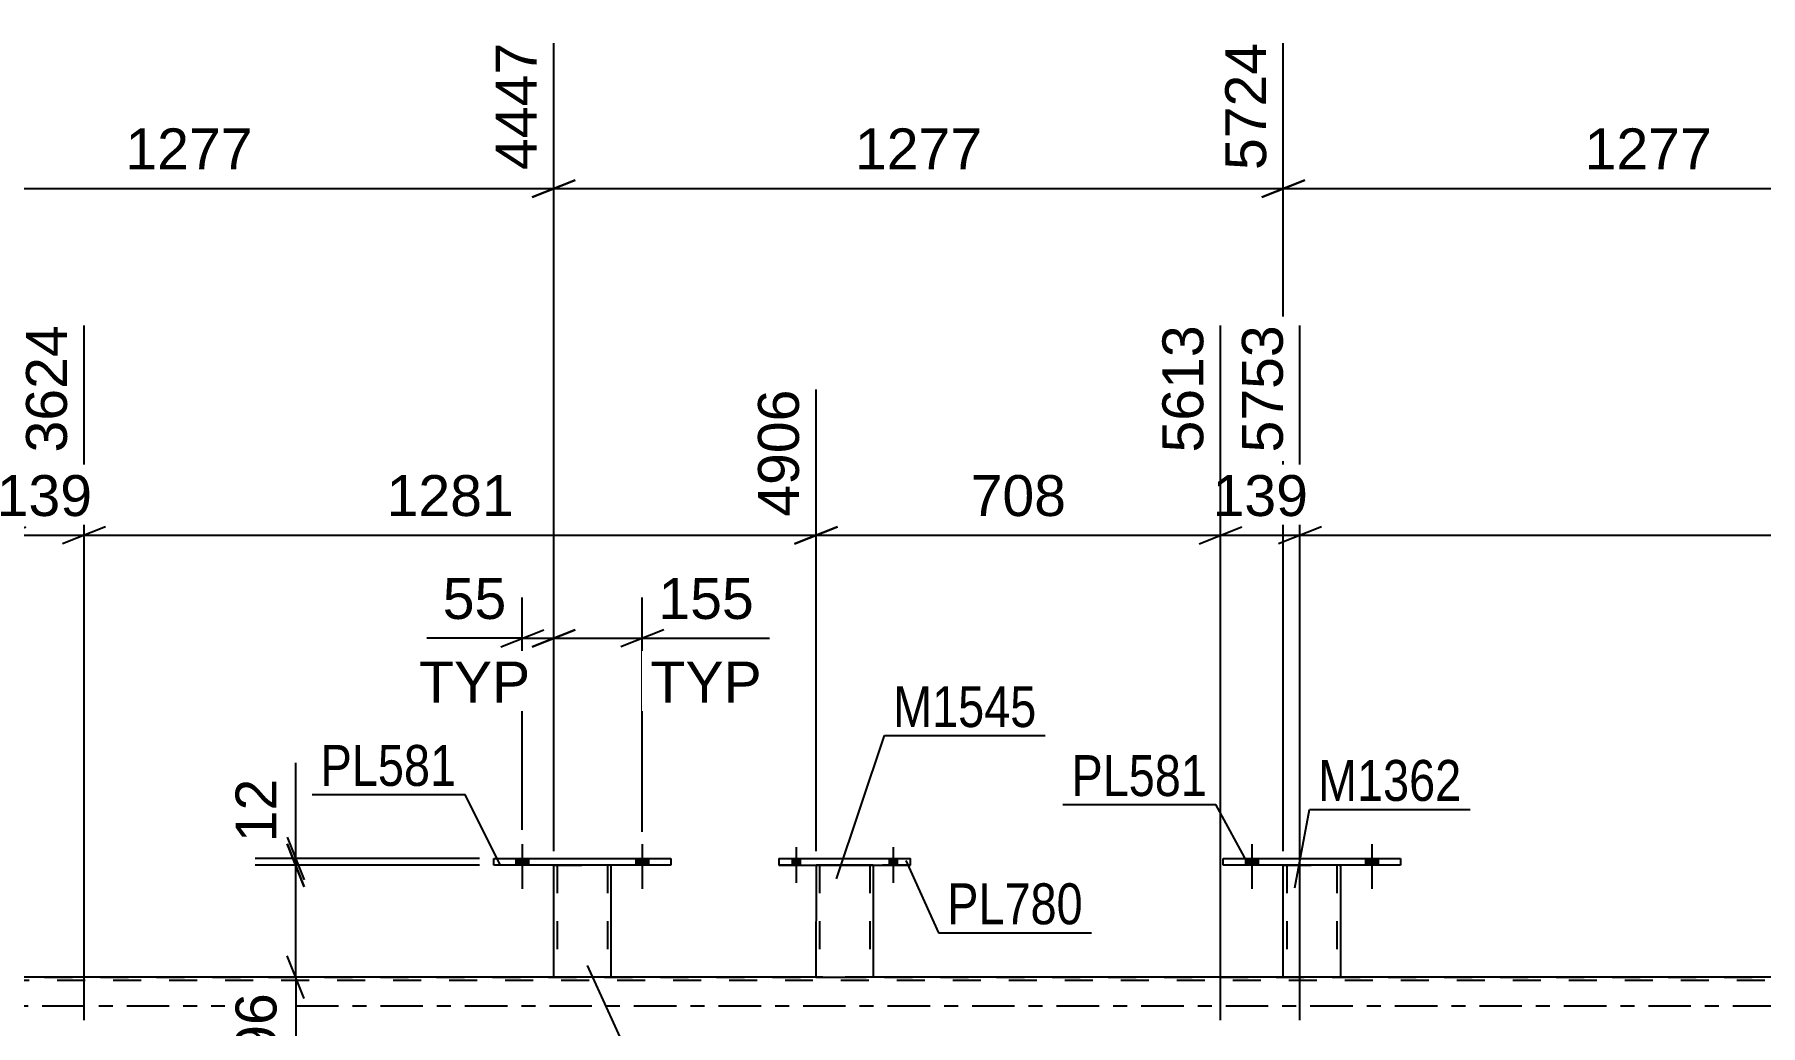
# Model space of a CAD drawing. Header units: millimetres. Extents: x 0 to 841, y 0 to 594.
# Drawn here: x 221 to 341.9, y 428.1 to 497.5 of the extents above; entities that cross this region are included whole.
import ezdxf

# ---------------------------------------------------------------- set-up
doc = ezdxf.new("R2010")
doc.units = ezdxf.units.MM
doc.linetypes.add('DXK_LINE_DOT2', pattern=[3.9198, 1.9599, -1.9599])
doc.linetypes.add('DXK_LINE_DOT3', pattern=[5.9187, 2.979, -0.9799, 0.9799, -0.9799])
doc.styles.add('Arial', font='arial.ttf', dxfattribs={"height": 0.2})
doc.styles.add('Arial Narrow', font='ARIALN.TTF', dxfattribs={"height": 0.2})

# ---------------------------------------------------------------- blocks, each defined once
blk = doc.blocks.new('Bolt-717034235-3608 - 3600')
at = {"linetype": 'Continuous'}
for points in [[(254.75, 439.28), (255.63, 439.28), (255.63, 439.76), (254.75, 439.76)], [(263.15, 439.28), (264.03, 439.28), (264.03, 439.76), (263.15, 439.76)]]:
    blk.add_hatch(color=1, dxfattribs=at).paths.add_polyline_path(points)
at = {"color": 1, "linetype": 'Continuous'}
for p, q in [((255.19, 440.76), (255.19, 437.64)), ((263.59, 440.76), (263.59, 437.64)), ((254.75, 439.76), (254.75, 439.28)), ((255.63, 439.76), (255.63, 439.28)), ((263.15, 439.76), (263.15, 439.28)), ((264.03, 439.76), (264.03, 439.28))]:
    blk.add_line(p, q, dxfattribs=at)
blk = doc.blocks.new('Bolt-717034235-3609 - 3600')
at = {"linetype": 'Continuous'}
for points in [[(254.75, 439.28), (255.63, 439.28), (255.63, 439.76), (254.75, 439.76)], [(263.15, 439.28), (264.03, 439.28), (264.03, 439.76), (263.15, 439.76)]]:
    blk.add_hatch(color=1, dxfattribs=at).paths.add_polyline_path(points)
at = {"color": 1, "linetype": 'Continuous'}
for p, q in [((255.19, 440.76), (255.19, 437.64)), ((263.59, 440.76), (263.59, 437.64)), ((254.75, 439.76), (254.75, 439.28)), ((255.63, 439.76), (255.63, 439.28)), ((263.15, 439.76), (263.15, 439.28)), ((264.03, 439.76), (264.03, 439.28))]:
    blk.add_line(p, q, dxfattribs=at)
blk = doc.blocks.new('Bolt-717034235-3610 - 3600')
at = {"linetype": 'Continuous'}
for points in [[(305.83, 439.28), (306.71, 439.28), (306.71, 439.76), (305.83, 439.76)], [(314.23, 439.28), (315.11, 439.28), (315.11, 439.76), (314.23, 439.76)]]:
    blk.add_hatch(color=1, dxfattribs=at).paths.add_polyline_path(points)
at = {"color": 1, "linetype": 'Continuous'}
for p, q in [((306.27, 440.76), (306.27, 437.64)), ((314.67, 440.76), (314.67, 437.64)), ((305.83, 439.76), (305.83, 439.28)), ((306.71, 439.76), (306.71, 439.28)), ((314.23, 439.76), (314.23, 439.28)), ((315.11, 439.76), (315.11, 439.28))]:
    blk.add_line(p, q, dxfattribs=at)
blk = doc.blocks.new('Bolt-717034235-3611 - 3600')
at = {"linetype": 'Continuous'}
for points in [[(305.83, 439.28), (306.71, 439.28), (306.71, 439.76), (305.83, 439.76)], [(314.23, 439.28), (315.11, 439.28), (315.11, 439.76), (314.23, 439.76)]]:
    blk.add_hatch(color=1, dxfattribs=at).paths.add_polyline_path(points)
at = {"color": 1, "linetype": 'Continuous'}
for p, q in [((306.27, 440.76), (306.27, 437.64)), ((314.67, 440.76), (314.67, 437.64)), ((305.83, 439.76), (305.83, 439.28)), ((306.71, 439.76), (306.71, 439.28)), ((314.23, 439.76), (314.23, 439.28)), ((315.11, 439.76), (315.11, 439.28))]:
    blk.add_line(p, q, dxfattribs=at)
blk = doc.blocks.new('Part-717034235-3685 - 3600')
at = {"color": 2, "linetype": 'Continuous'}
for p, q in [((253.19, 439.28), (253.19, 439.76)), ((253.19, 439.76), (265.59, 439.76)), ((265.59, 439.28), (253.19, 439.28)), ((265.59, 439.76), (265.59, 439.28))]:
    blk.add_line(p, q, dxfattribs=at)
blk = doc.blocks.new('Part-717034235-3690 - 3600')
at = {"color": 2, "linetype": 'Continuous'}
for p, q in [((257.39, 431.44), (257.39, 439.28)), ((261.39, 439.28), (261.39, 431.44)), ((261.36, 431.44), (257.39, 431.44)), ((261.39, 431.44), (261.36, 431.44))]:
    blk.add_line(p, q, dxfattribs=at)
at = {"color": 7, "linetype": 'DXK_LINE_DOT2'}
for p, q in [((257.39, 439.28), (261.39, 439.28)), ((257.39, 439.28), (257.39, 439.28)), ((257.39, 439.28), (257.39, 439.28)), ((257.63, 439.28), (257.63, 431.44)), ((261.15, 439.28), (261.15, 431.44)), ((261.39, 439.28), (261.39, 439.28)), ((261.39, 439.28), (261.39, 439.28)), ((261.13, 431.44), (261.15, 431.44))]:
    blk.add_line(p, q, dxfattribs=at)
blk = doc.blocks.new('Part-717034235-3695 - 3600')
at = {"color": 2, "linetype": 'Continuous'}
for p, q in [((304.27, 439.28), (304.27, 439.76)), ((304.27, 439.76), (316.67, 439.76)), ((316.67, 439.28), (304.27, 439.28)), ((316.67, 439.76), (316.67, 439.28))]:
    blk.add_line(p, q, dxfattribs=at)
blk = doc.blocks.new('Part-717034235-3700 - 3600')
at = {"color": 2, "linetype": 'Continuous'}
for p, q in [((308.47, 431.44), (308.47, 439.28)), ((312.47, 439.28), (312.47, 431.44)), ((312.44, 431.44), (308.47, 431.44)), ((312.47, 431.44), (312.44, 431.44))]:
    blk.add_line(p, q, dxfattribs=at)
at = {"color": 7, "linetype": 'DXK_LINE_DOT2'}
for p, q in [((308.47, 439.28), (312.47, 439.28)), ((308.47, 439.28), (308.47, 439.28)), ((308.47, 439.28), (308.47, 439.28)), ((308.71, 439.28), (308.71, 431.44)), ((312.23, 439.28), (312.23, 431.44)), ((312.47, 439.28), (312.47, 439.28)), ((312.47, 439.28), (312.47, 439.28)), ((312.21, 431.44), (312.23, 431.44))]:
    blk.add_line(p, q, dxfattribs=at)
blk = doc.blocks.new('Bolt-717034235-4098 - 3600')
at = {"linetype": 'Continuous'}
for points in [[(274.08, 439.28), (274.64, 439.28), (274.64, 439.76), (274.08, 439.76)], [(274.08, 439.28), (274.64, 439.28), (274.64, 439.76), (274.08, 439.76)], [(280.88, 439.28), (281.44, 439.28), (281.44, 439.76), (280.88, 439.76)], [(280.88, 439.28), (281.44, 439.28), (281.44, 439.76), (280.88, 439.76)]]:
    blk.add_hatch(color=1, dxfattribs=at).paths.add_polyline_path(points)
at = {"color": 1, "linetype": 'Continuous'}
for p, q in [((274.36, 440.56), (274.36, 438.04)), ((274.36, 440.56), (274.36, 438.04)), ((281.16, 440.56), (281.16, 438.04)), ((281.16, 440.56), (281.16, 438.04)), ((274.08, 439.76), (274.08, 439.28)), ((274.08, 439.76), (274.08, 439.28)), ((274.64, 439.76), (274.64, 439.28)), ((274.64, 439.76), (274.64, 439.28)), ((280.88, 439.76), (280.88, 439.28)), ((280.88, 439.76), (280.88, 439.28)), ((281.44, 439.76), (281.44, 439.28)), ((281.44, 439.76), (281.44, 439.28))]:
    blk.add_line(p, q, dxfattribs=at)
blk = doc.blocks.new('Part-717034235-3847 - 3600')
at = {"color": 7, "linetype": 'DXK_LINE_DOT2'}
for p, q in [((104.15, 431.44), (742, 431.44)), ((261.39, 431.44), (257.39, 431.44)), ((279.75, 431.44), (276.23, 431.44)), ((312.47, 431.44), (308.47, 431.44)), ((742, 431.2), (79.53, 431.2))]:
    blk.add_line(p, q, dxfattribs=at)
at = {"color": 2, "linetype": 'Continuous'}
for p, q in [((257.39, 431.44), (210.31, 431.44)), ((276.23, 431.44), (261.39, 431.44)), ((308.47, 431.44), (279.75, 431.44)), ((359.55, 431.44), (312.47, 431.44))]:
    blk.add_line(p, q, dxfattribs=at)
at = {"color": 7, "linetype": 'DXK_LINE_DOT3'}
blk.add_line((79.53, 429.44), (742, 429.44), dxfattribs=at)
blk = doc.blocks.new('Part-717034235-4097 - 3600')
at = {"color": 2, "linetype": 'Continuous'}
for p, q in [((275.76, 439.28), (275.75, 431.44)), ((279.28, 439.28), (277.76, 439.28)), ((279.76, 439.28), (279.28, 439.28)), ((279.76, 439.28), (279.75, 431.44)), ((279.76, 439.28), (279.76, 439.28)), ((275.75, 431.44), (279.27, 431.44)), ((279.61, 431.44), (279.27, 431.44)), ((279.72, 431.44), (279.61, 431.44)), ((279.75, 431.44), (279.72, 431.44))]:
    blk.add_line(p, q, dxfattribs=at)
at = {"color": 7, "linetype": 'DXK_LINE_DOT2'}
for p, q in [((279.76, 439.28), (275.76, 439.28)), ((275.76, 439.28), (275.76, 439.28)), ((275.76, 439.28), (275.76, 439.28)), ((275.76, 439.28), (275.76, 439.28)), ((277.76, 439.28), (275.76, 439.28)), ((276, 439.28), (275.99, 431.44)), ((276, 439.28), (276, 439.28)), ((279.37, 439.28), (279.45, 439.28)), ((279.45, 439.28), (279.46, 439.28)), ((279.46, 439.28), (279.5, 439.28)), ((279.5, 439.28), (279.52, 439.28)), ((279.52, 439.28), (279.51, 431.44)), ((279.52, 439.28), (279.52, 439.28)), ((279.76, 439.28), (279.76, 439.28)), ((279.75, 431.44), (275.75, 431.44)), ((275.99, 431.44), (276.01, 431.44)), ((276.01, 431.44), (276.05, 431.44)), ((276.05, 431.44), (276.06, 431.44)), ((279.46, 431.44), (279.27, 431.44))]:
    blk.add_line(p, q, dxfattribs=at)
blk = doc.blocks.new('Part-717034235-4092 - 3600')
at = {"color": 2, "linetype": 'Continuous'}
for p, q in [((273.16, 439.76), (273.16, 439.28)), ((273.16, 439.76), (282.36, 439.76)), ((273.16, 439.28), (282.36, 439.28)), ((282.36, 439.28), (282.36, 439.76))]:
    blk.add_line(p, q, dxfattribs=at)
at = {"color": 7, "linetype": 'DXK_LINE_DOT2'}
for p, q in [((273.16, 439.76), (282.36, 439.76)), ((282.36, 439.28), (273.16, 439.28))]:
    blk.add_line(p, q, dxfattribs=at)
blk = doc.blocks.new('StraightDimension-717034235-17138 - 3600')
at = {"color": 7, "linetype": 'Continuous'}
for p, q in [((257.39, 440.28), (257.39, 496.86)), ((308.47, 440.28), (308.47, 496.86)), ((258.89, 487.27), (255.89, 486.07)), ((306.97, 486.07), (309.97, 487.27)), ((257.39, 486.67), (308.47, 486.67))]:
    blk.add_line(p, q, dxfattribs=at)
at = {"color": 0}
blk.add_wipeout([(287.98, 487.42), (287.98, 491.62), (277.88, 491.62), (277.88, 487.42)], dxfattribs=at)
at = {"color": 3, "style": 'Arial'}
blk.add_text('1277', height=2.865, dxfattribs=at).set_placement((278.48, 488.02))
at = {"color": 0, "linetype": 'Continuous'}
blk.add_wipeout([(307.87, 497.46), (303.67, 497.46), (303.67, 487.37), (307.87, 487.37)], dxfattribs=at)
at = {"color": 3, "linetype": 'Continuous', "style": 'Arial'}
blk.add_text('5724', height=2.865, rotation=90.0002, dxfattribs=at).set_placement((307.27, 487.97))
blk = doc.blocks.new('StraightDimension-717034235-5173 - 3600')
at = {"color": 7, "linetype": 'Continuous'}
for p, q in [((255.19, 441.76), (255.19, 458.03)), ((257.39, 440.28), (257.39, 458.03)), ((253.69, 454.58), (256.69, 455.78)), ((258.89, 455.78), (255.89, 454.58)), ((255.19, 455.18), (248.5, 455.18)), ((255.19, 455.18), (248.5, 455.18)), ((255.19, 455.18), (257.39, 455.18))]:
    blk.add_line(p, q, dxfattribs=at)
at = {"color": 0}
blk.add_wipeout([(254.67, 455.93), (254.67, 460.13), (249.02, 460.13), (249.02, 455.93)], dxfattribs=at)
at = {"color": 0, "linetype": 'Continuous'}
blk.add_wipeout([(256.33, 450.08), (256.33, 454.28), (247.36, 454.28), (247.36, 450.08)], dxfattribs=at)
at = {"color": 3, "style": 'Arial'}
blk.add_text('55', height=2.865, dxfattribs=at).set_placement((249.62, 456.53))
at = {"color": 3, "linetype": 'Continuous', "style": 'Arial'}
blk.add_text('TYP', height=2.865, dxfattribs=at).set_placement((247.96, 450.68))
blk = doc.blocks.new('StraightDimension-717034235-15905 - 3600')
at = {"color": 7, "linetype": 'Continuous'}
for p, q in [((238.73, 440.78), (239.93, 437.78)), ((252.19, 439.28), (236.48, 439.28)), ((239.33, 431.44), (239.33, 439.28)), ((239.93, 429.94), (238.73, 432.94)), ((256.39, 431.44), (236.48, 431.44)), ((239.33, 431.44), (239.33, 422.52)), ((239.33, 431.44), (239.33, 422.52))]:
    blk.add_line(p, q, dxfattribs=at)
at = {"color": 0}
blk.add_wipeout([(238.58, 430.92), (234.38, 430.92), (234.38, 423.04), (238.58, 423.04)], dxfattribs=at)
at = {"color": 3, "style": 'Arial'}
blk.add_text('196', height=2.865, rotation=90.0002, dxfattribs=at).set_placement((237.98, 423.64))
blk = doc.blocks.new('StraightDimension-717034235-17328 - 3600')
at = {"color": 7, "linetype": 'Continuous'}
for p, q in [((309.64, 428.44), (309.64, 477.09)), ((389.2, 428.44), (389.2, 477.09)), ((311.14, 462.99), (308.14, 461.79)), ((387.7, 461.79), (390.7, 462.99)), ((309.64, 462.39), (389.2, 462.39))]:
    blk.add_line(p, q, dxfattribs=at)
at = {"color": 0}
blk.add_wipeout([(354.47, 463.14), (354.47, 467.34), (344.38, 467.34), (344.38, 463.14)], dxfattribs=at)
at = {"color": 3, "style": 'Arial'}
blk.add_text('1989', height=2.865, dxfattribs=at).set_placement((344.98, 463.74))
at = {"color": 0, "linetype": 'Continuous'}
blk.add_wipeout([(388.6, 477.69), (384.4, 477.69), (384.4, 467.59), (388.6, 467.59)], dxfattribs=at)
at = {"color": 3, "linetype": 'Continuous', "style": 'Arial'}
blk.add_text('7742', height=2.865, rotation=90.0002, dxfattribs=at).set_placement((388, 468.19))
blk = doc.blocks.new('StraightDimension-717034235-17331 - 3600')
at = {"color": 7, "linetype": 'Continuous'}
for p, q in [((224.51, 428.44), (224.51, 477.09)), ((275.76, 440.28), (275.76, 472.59)), ((226.01, 462.99), (223.01, 461.79)), ((274.26, 461.79), (277.26, 462.99)), ((224.51, 462.39), (275.76, 462.39))]:
    blk.add_line(p, q, dxfattribs=at)
at = {"color": 0}
blk.add_wipeout([(255.18, 463.14), (255.18, 467.34), (245.09, 467.34), (245.09, 463.14)], dxfattribs=at)
at = {"color": 3, "style": 'Arial'}
blk.add_text('1281', height=2.865, dxfattribs=at).set_placement((245.69, 463.74))
at = {"color": 0, "linetype": 'Continuous'}
blk.add_wipeout([(275.16, 473.19), (270.96, 473.19), (270.96, 463.09), (275.16, 463.09)], dxfattribs=at)
at = {"color": 3, "linetype": 'Continuous', "style": 'Arial'}
blk.add_text('4906', height=2.865, rotation=90.0002, dxfattribs=at).set_placement((274.56, 463.69))
blk = doc.blocks.new('StraightDimension-717034235-5166 - 3600')
at = {"color": 7, "linetype": 'Continuous'}
for p, q in [((257.39, 440.28), (257.39, 458.03)), ((263.59, 441.63), (263.59, 458.03)), ((255.89, 454.58), (258.89, 455.78)), ((265.09, 455.78), (262.09, 454.58)), ((257.39, 455.18), (263.59, 455.18)), ((263.59, 455.18), (272.51, 455.18)), ((263.59, 455.18), (272.51, 455.18))]:
    blk.add_line(p, q, dxfattribs=at)
at = {"color": 0}
blk.add_wipeout([(271.99, 455.93), (271.99, 460.13), (264.12, 460.13), (264.12, 455.93)], dxfattribs=at)
at = {"color": 0, "linetype": 'Continuous'}
blk.add_wipeout([(272.54, 450.08), (272.54, 454.28), (263.57, 454.28), (263.57, 450.08)], dxfattribs=at)
at = {"color": 3, "style": 'Arial'}
blk.add_text('155', height=2.865, dxfattribs=at).set_placement((264.72, 456.53))
at = {"color": 3, "linetype": 'Continuous', "style": 'Arial'}
blk.add_text('TYP', height=2.865, dxfattribs=at).set_placement((264.17, 450.68))
blk = doc.blocks.new('StraightDimension-717034235-15904 - 3600')
at = {"color": 7, "linetype": 'Continuous'}
for p, q in [((239.33, 439.76), (239.33, 446.46)), ((239.33, 439.76), (239.33, 446.46)), ((238.73, 441.26), (239.93, 438.26)), ((239.93, 437.78), (238.73, 440.78)), ((252.19, 439.76), (236.48, 439.76)), ((252.19, 439.28), (236.48, 439.28)), ((239.33, 439.28), (239.33, 439.76))]:
    blk.add_line(p, q, dxfattribs=at)
at = {"color": 0}
blk.add_wipeout([(238.58, 445.93), (234.38, 445.93), (234.38, 440.29), (238.58, 440.29)], dxfattribs=at)
at = {"color": 3, "style": 'Arial'}
blk.add_text('12', height=2.865, rotation=90.0002, dxfattribs=at).set_placement((237.98, 440.89))
blk = doc.blocks.new('StraightDimension-717034235-17137 - 3600')
at = {"color": 7, "linetype": 'Continuous'}
for p, q in [((308.47, 440.28), (308.47, 496.86)), ((359.55, 440.28), (359.55, 496.86)), ((309.97, 487.27), (306.97, 486.07)), ((358.05, 486.07), (361.05, 487.27)), ((308.47, 486.67), (359.55, 486.67))]:
    blk.add_line(p, q, dxfattribs=at)
at = {"color": 0}
blk.add_wipeout([(339.06, 487.42), (339.06, 491.62), (328.97, 491.62), (328.97, 487.42)], dxfattribs=at)
at = {"color": 3, "style": 'Arial'}
blk.add_text('1277', height=2.865, dxfattribs=at).set_placement((329.57, 488.02))
at = {"color": 0, "linetype": 'Continuous'}
blk.add_wipeout([(358.95, 497.46), (354.75, 497.46), (354.75, 487.37), (358.95, 487.37)], dxfattribs=at)
at = {"color": 3, "linetype": 'Continuous', "style": 'Arial'}
blk.add_text('7001', height=2.865, rotation=90.0002, dxfattribs=at).set_placement((358.35, 487.97))
blk = doc.blocks.new('StraightDimension-717034235-17139 - 3600')
at = {"color": 7, "linetype": 'Continuous'}
for p, q in [((206.31, 440.28), (206.31, 496.86)), ((257.39, 440.28), (257.39, 496.86)), ((207.81, 487.27), (204.81, 486.07)), ((255.89, 486.07), (258.89, 487.27)), ((206.31, 486.67), (257.39, 486.67))]:
    blk.add_line(p, q, dxfattribs=at)
at = {"color": 0}
blk.add_wipeout([(236.9, 487.42), (236.9, 491.62), (226.8, 491.62), (226.8, 487.42)], dxfattribs=at)
at = {"color": 3, "style": 'Arial'}
blk.add_text('1277', height=2.865, dxfattribs=at).set_placement((227.4, 488.02))
at = {"color": 0, "linetype": 'Continuous'}
blk.add_wipeout([(256.79, 497.46), (252.59, 497.46), (252.59, 487.37), (256.79, 487.37)], dxfattribs=at)
at = {"color": 3, "linetype": 'Continuous', "style": 'Arial'}
blk.add_text('4447', height=2.865, rotation=90.0002, dxfattribs=at).set_placement((256.19, 487.97))
blk = doc.blocks.new('StraightDimension-717034235-17329 - 3600')
at = {"color": 7, "linetype": 'Continuous'}
for p, q in [((304.07, 428.44), (304.07, 477.09)), ((309.64, 428.44), (309.64, 477.09)), ((302.57, 461.79), (305.57, 462.99)), ((311.14, 462.99), (308.14, 461.79)), ((304.07, 462.39), (309.64, 462.39))]:
    blk.add_line(p, q, dxfattribs=at)
at = {"color": 0}
blk.add_wipeout([(310.79, 463.14), (310.79, 467.34), (302.92, 467.34), (302.92, 463.14)], dxfattribs=at)
at = {"color": 3, "style": 'Arial'}
blk.add_text('139', height=2.865, dxfattribs=at).set_placement((303.52, 463.74))
at = {"color": 0, "linetype": 'Continuous'}
blk.add_wipeout([(309.04, 477.69), (304.84, 477.69), (304.84, 467.59), (309.04, 467.59)], dxfattribs=at)
at = {"color": 3, "linetype": 'Continuous', "style": 'Arial'}
blk.add_text('5753', height=2.865, rotation=90.0002, dxfattribs=at).set_placement((308.44, 468.19))
blk = doc.blocks.new('StraightDimension-717034235-17330 - 3600')
at = {"color": 7, "linetype": 'Continuous'}
for p, q in [((304.07, 428.44), (304.07, 477.09)), ((275.76, 440.28), (275.76, 472.59)), ((277.26, 462.99), (274.26, 461.79)), ((302.57, 461.79), (305.57, 462.99)), ((275.76, 462.39), (304.07, 462.39))]:
    blk.add_line(p, q, dxfattribs=at)
at = {"color": 0}
blk.add_wipeout([(293.85, 463.14), (293.85, 467.34), (285.98, 467.34), (285.98, 463.14)], dxfattribs=at)
at = {"color": 3, "style": 'Arial'}
blk.add_text('708', height=2.865, dxfattribs=at).set_placement((286.58, 463.74))
at = {"color": 0, "linetype": 'Continuous'}
blk.add_wipeout([(303.47, 477.69), (299.27, 477.69), (299.27, 467.59), (303.47, 467.59)], dxfattribs=at)
at = {"color": 3, "linetype": 'Continuous', "style": 'Arial'}
blk.add_text('5613', height=2.865, rotation=90.0002, dxfattribs=at).set_placement((302.87, 468.19))
blk = doc.blocks.new('StraightDimension-717034235-17332 - 3600')
at = {"color": 7, "linetype": 'Continuous'}
for p, q in [((218.94, 428.44), (218.94, 477.09)), ((224.51, 428.44), (224.51, 477.09)), ((217.44, 461.79), (220.44, 462.99)), ((226.01, 462.99), (223.01, 461.79)), ((218.94, 462.39), (224.51, 462.39))]:
    blk.add_line(p, q, dxfattribs=at)
at = {"color": 0}
blk.add_wipeout([(225.66, 463.14), (225.66, 467.34), (217.79, 467.34), (217.79, 463.14)], dxfattribs=at)
at = {"color": 3, "style": 'Arial'}
blk.add_text('139', height=2.865, dxfattribs=at).set_placement((218.39, 463.74))
at = {"color": 0, "linetype": 'Continuous'}
blk.add_wipeout([(223.91, 477.69), (219.71, 477.69), (219.71, 467.59), (223.91, 467.59)], dxfattribs=at)
at = {"color": 3, "linetype": 'Continuous', "style": 'Arial'}
blk.add_text('3624', height=2.865, rotation=90.0002, dxfattribs=at).set_placement((223.31, 468.19))
blk = doc.blocks.new('Mark-717034235-3681 - 3600')
at = {"color": 0}
blk.add_wipeout([(250.58, 444.84), (250.58, 447.84), (241.07, 447.84), (241.07, 444.84)], dxfattribs=at)
blk.add_wipeout([(250.58, 444.84), (250.58, 447.84), (241.07, 447.84), (241.07, 444.84)], dxfattribs=at)
at = {"color": 30, "linetype": 'Continuous'}
for p in [(240.47, 444.24), (253.64, 439.3)]:
    blk.add_line(p, (251.18, 444.24), dxfattribs=at)
at = {"color": 3, "style": 'Arial Narrow'}
blk.add_text('PL581', height=2.863, dxfattribs=at).set_placement((241.07, 444.84))
blk = doc.blocks.new('Mark-717034235-3686 - 3600')
at = {"color": 0}
blk.add_wipeout([(276.36, 419.74), (276.36, 422.74), (266.31, 422.74), (266.31, 419.74)], dxfattribs=at)
blk.add_wipeout([(276.36, 419.74), (276.36, 422.74), (266.31, 422.74), (266.31, 419.74)], dxfattribs=at)
at = {"color": 30, "linetype": 'Continuous'}
for p, q in [((259.74, 432.27), (265.71, 419.14)), ((265.71, 419.14), (276.96, 419.14))]:
    blk.add_line(p, q, dxfattribs=at)
at = {"color": 3, "style": 'Arial Narrow'}
blk.add_text('M1362', height=2.863, dxfattribs=at).set_placement((266.31, 419.74))
blk = doc.blocks.new('Mark-717034235-3691 - 3600')
at = {"color": 0}
blk.add_wipeout([(303.14, 444.13), (303.14, 447.13), (293.64, 447.13), (293.64, 444.13)], dxfattribs=at)
blk.add_wipeout([(303.14, 444.13), (303.14, 447.13), (293.64, 447.13), (293.64, 444.13)], dxfattribs=at)
at = {"color": 30, "linetype": 'Continuous'}
for p in [(293.04, 443.53), (306.06, 439.28)]:
    blk.add_line(p, (303.74, 443.53), dxfattribs=at)
at = {"color": 3, "style": 'Arial Narrow'}
blk.add_text('PL581', height=2.863, dxfattribs=at).set_placement((293.64, 444.13))
blk = doc.blocks.new('Mark-717034235-3696 - 3600')
at = {"color": 0}
blk.add_wipeout([(320.95, 443.79), (320.95, 446.79), (310.9, 446.79), (310.9, 443.79)], dxfattribs=at)
blk.add_wipeout([(320.95, 443.79), (320.95, 446.79), (310.9, 446.79), (310.9, 443.79)], dxfattribs=at)
at = {"color": 30, "linetype": 'Continuous'}
for p, q in [((309.28, 437.7), (310.3, 443.19)), ((310.3, 443.19), (321.55, 443.19))]:
    blk.add_line(p, q, dxfattribs=at)
at = {"color": 3, "style": 'Arial Narrow'}
blk.add_text('M1362', height=2.863, dxfattribs=at).set_placement((310.9, 443.79))
blk = doc.blocks.new('Mark-717034235-4088 - 3600')
at = {"color": 0}
blk.add_wipeout([(294.44, 435.15), (294.44, 438.15), (284.94, 438.15), (284.94, 435.15)], dxfattribs=at)
blk.add_wipeout([(294.44, 435.15), (294.44, 438.15), (284.94, 438.15), (284.94, 435.15)], dxfattribs=at)
at = {"color": 30, "linetype": 'Continuous'}
for p, q in [((282.05, 439.62), (284.34, 434.55)), ((284.34, 434.55), (295.04, 434.55))]:
    blk.add_line(p, q, dxfattribs=at)
at = {"color": 3, "style": 'Arial Narrow'}
blk.add_text('PL780', height=2.863, dxfattribs=at).set_placement((284.94, 435.15))
blk = doc.blocks.new('Mark-717034235-4093 - 3600')
at = {"color": 0}
blk.add_wipeout([(291.2, 448.96), (291.2, 451.96), (281.15, 451.96), (281.15, 448.96)], dxfattribs=at)
blk.add_wipeout([(291.2, 448.96), (291.2, 451.96), (281.15, 451.96), (281.15, 448.96)], dxfattribs=at)
at = {"color": 30, "linetype": 'Continuous'}
for p, q in [((277.19, 438.32), (280.55, 448.36)), ((280.55, 448.36), (291.8, 448.36))]:
    blk.add_line(p, q, dxfattribs=at)
at = {"color": 3, "style": 'Arial Narrow'}
blk.add_text('M1545', height=2.863, dxfattribs=at).set_placement((281.15, 448.96))

msp = doc.modelspace()

# ---------------------------------------------------------------- block references
for name in ['Bolt-717034235-3608 - 3600', 'Bolt-717034235-3609 - 3600', 'Bolt-717034235-4098 - 3600', 'Bolt-717034235-3610 - 3600', 'Bolt-717034235-3611 - 3600', 'Part-717034235-3685 - 3600', 'Part-717034235-3690 - 3600', 'Part-717034235-4092 - 3600', 'Part-717034235-4097 - 3600', 'Part-717034235-3695 - 3600', 'Part-717034235-3700 - 3600', 'Part-717034235-3847 - 3600']:
    msp.add_blockref(name, (0, 0))

# ---------------------------------------------------------------- next in the draw order: block references
msp.add_blockref('StraightDimension-717034235-17138 - 3600', (0, 0))

# ---------------------------------------------------------------- next in the draw order: block references
for name in ['StraightDimension-717034235-17328 - 3600', 'StraightDimension-717034235-5173 - 3600']:
    msp.add_blockref(name, (0, 0))

# ---------------------------------------------------------------- next in the draw order: block references
for name in ['StraightDimension-717034235-17137 - 3600', 'StraightDimension-717034235-15905 - 3600']:
    msp.add_blockref(name, (0, 0))

# ---------------------------------------------------------------- next in the draw order: block references
for name in ['StraightDimension-717034235-17329 - 3600', 'StraightDimension-717034235-17331 - 3600']:
    msp.add_blockref(name, (0, 0))

# ---------------------------------------------------------------- next in the draw order: block references
for name in ['StraightDimension-717034235-17330 - 3600', 'StraightDimension-717034235-5166 - 3600', 'StraightDimension-717034235-15904 - 3600', 'Mark-717034235-3696 - 3600']:
    msp.add_blockref(name, (0, 0))

# ---------------------------------------------------------------- next in the draw order: block references
for name in ['StraightDimension-717034235-17139 - 3600', 'Mark-717034235-3691 - 3600', 'Mark-717034235-3686 - 3600']:
    msp.add_blockref(name, (0, 0))

# ---------------------------------------------------------------- next in the draw order: block references
for name in ['StraightDimension-717034235-17332 - 3600', 'Mark-717034235-3681 - 3600', 'Mark-717034235-4088 - 3600']:
    msp.add_blockref(name, (0, 0))

# ---------------------------------------------------------------- next in the draw order: block references
msp.add_blockref('Mark-717034235-4093 - 3600', (0, 0))

doc.saveas('drawing.dxf')
